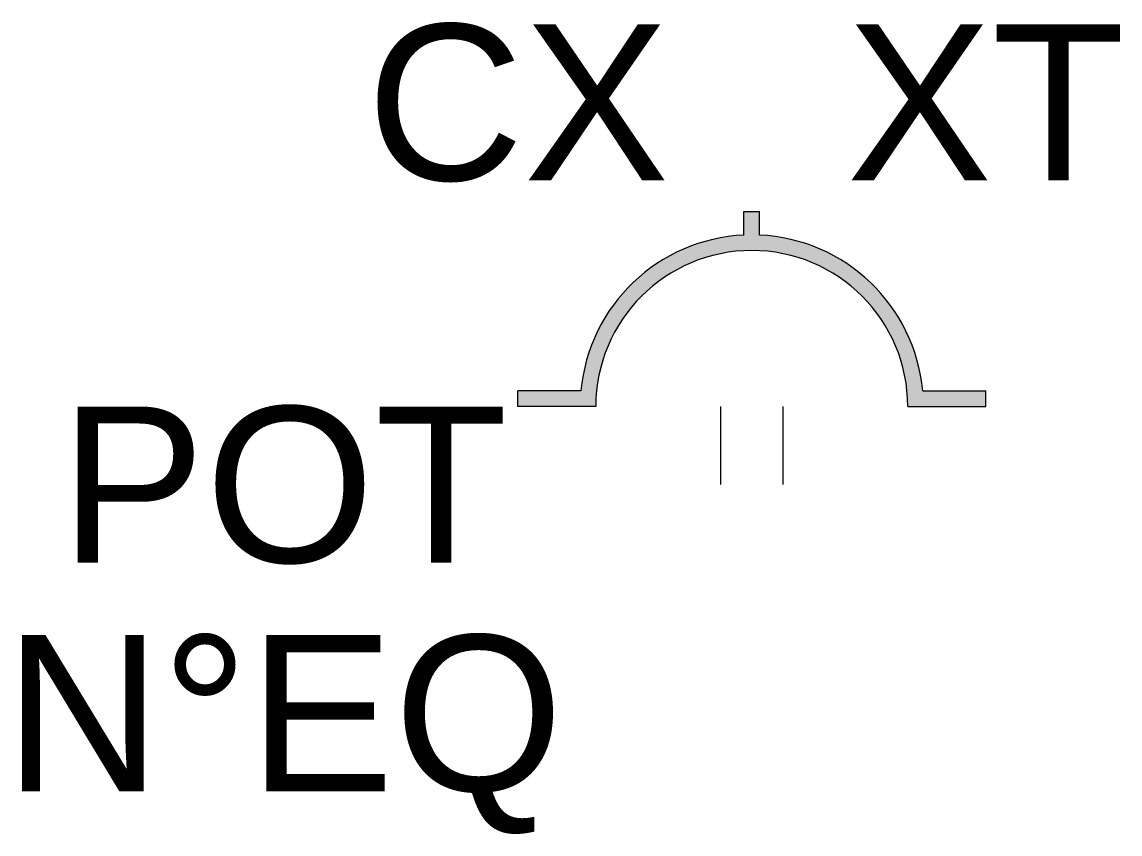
# Model space of a CAD drawing. Header units: millimetres. Extents: x -0.468 to 0.236, y -0.274 to 0.246.
import ezdxf
from ezdxf.enums import TextEntityAlignment as Align

# ---------------------------------------------------------------- set-up
doc = ezdxf.new("R2010")
doc.units = ezdxf.units.MM
doc.styles.get("Standard").update_dxf_attribs({"font": 'arial.ttf'})

msp = doc.modelspace()

# ---------------------------------------------------------------- hatches: boundary and pattern name
msp.add_hatch(color=256).paths.add_polyline_path([(0.005, 0.10989), (0.005, 0.125), (-0.005, 0.125), (-0.005, 0.10989, 0.374774), (-0.10954, 0.01), (-0.15, 0.01), (-0.15, 0), (-0.1, 0, -1), (0.1, 0), (0.15, 0), (0.15, 0.01), (0.10954, 0.01, 0.374774)])

# ---------------------------------------------------------------- linework, layer by layer
for p, q in [((-0.005, 0.10989), (-0.005, 0.125)), ((-0.005, 0.125), (0.005, 0.125)), ((0.005, 0.10989), (0.005, 0.125)), ((-0.10954, 0.01), (-0.15, 0.01)), ((-0.15, 0), (-0.15, 0.01)), ((0.10954, 0.01), (0.15, 0.01)), ((0.15, 0), (0.15, 0.01)), ((-0.1, 0), (-0.15, 0)), ((-0.02, 0), (-0.02, -0.05)), ((0.02, 0), (0.02, -0.05)), ((0.1, 0), (0.15, 0))]:
    msp.add_line(p, q)
for radius, start, end in [(0.11, 92.60525, 174.78409), (0.11, 5.21591, 87.39475), (0.1, 360, 180)]:
    msp.add_arc((0, 0), radius, start, end)

# ---------------------------------------------------------------- texts
for tag, text, p in [('CX', 'C1', (-0.15, 0.195)), ('XT', '', (0.15, 0.195))]:
    msp.add_attdef(tag, text=text, height=0.1).set_placement(p, align=Align.MIDDLE_CENTER)
at = {"flags": 1}
for tag, p in [('POT', (-0.3, -0.05)), ('N°EQ', (-0.3, -0.19654))]:
    msp.add_attdef(tag, text='220', height=0.1, dxfattribs=at).set_placement(p, align=Align.MIDDLE_CENTER)

doc.saveas('drawing.dxf')
